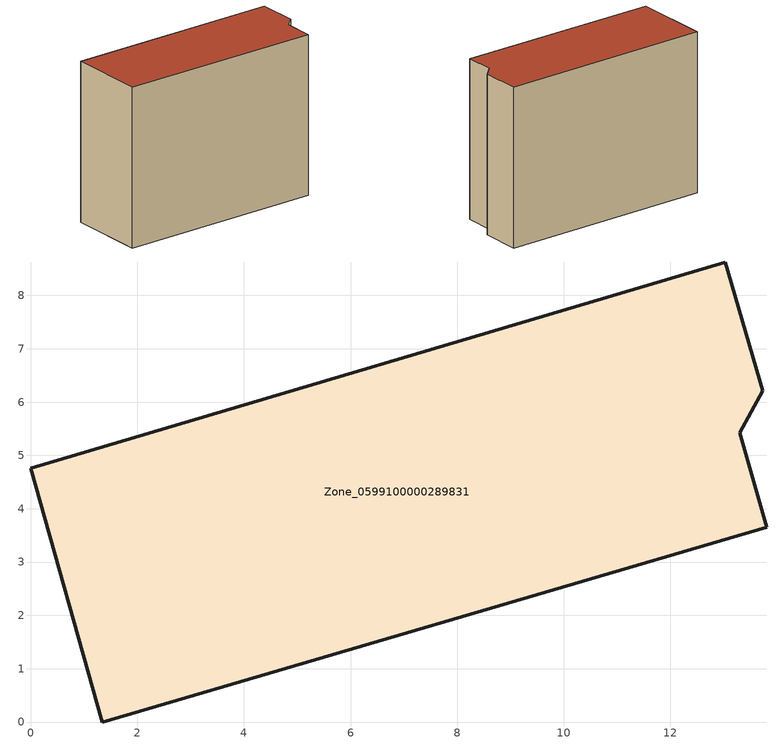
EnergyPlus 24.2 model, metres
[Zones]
Zone_0599100000289831
 floor ground (C_G): 0,4.76 13.03,8.63 13.73,6.21 13.3,5.43 13.81,3.65 1.34,0 z0
 wall outside (C_F): 1.34,0 13.81,3.65 13.3,5.43 13.73,6.21 13.03,8.63 0,4.76 1.34,0 z0:10.14
 roof outside (C_R): 13.03,8.63 0,4.76 1.34,0 13.81,3.65 13.3,5.43 13.73,6.21 z10.14
[BUILDING]
Pand.0599100000289831: North Axis=0; Terrain=City; Loads Convergence Tolerance Value=0.04; Temperature Convergence Tolerance Value=0.4; Solar Distribution=FullExterior; Maximum Number of Warmup Days=25; Minimum Number of Warmup Days=1
[Site:Location]
Rotterdam.The.Hague.AP_ZH_NLD Design_Conditions: Latitude=51.96; Longitude=4.45; Time Zone=1; Elevation=-4.5
[SITE:GROUNDTEMPERATURE:BUILDINGSURFACE]
18, 18, 18, 18, 18, 18, 18, 18, 18, 18, 18, 18
[MATERIAL] Thermal Absorptance=0.9; Solar Absorptance=0.7; Visible Absorptance=0.7
Name | Roughness | Thickness | Conductivity | Density | Specific Heat
G.TI.1946 | MediumSmooth | 0.15 | 1 | 540 | 1210
F.TI.1946 | Rough | 0.3 | 0.857143 | 1920 | 840
R.TI.1946 | MediumRough | 0.2 | 0.1 | 1500 | 1000
[CONSTRUCTION]
C_G: G.TI.1946
C_F: F.TI.1946
C_R: R.TI.1946
[ZONE]
Zone_0599100000289831: Type=1; Multiplier=1; Ceiling Height=Autocalculate; Volume=Autocalculate; Floor Area=autocalculate; Part of Total Floor Area=Yes
[ZONEINFILTRATION:DESIGNFLOWRATE]
Infil_Zone_0599100000289831: Zone or ZoneList or Space or SpaceList=Zone_0599100000289831; Schedule=AlwaysOn; Design Flow Rate Calculation Method=Flow/Area; Flow Rate per Floor Area=0.003; Constant Term Coefficient=1; Temperature Term Coefficient=0; Velocity Term Coefficient=0; Velocity Squared Term Coefficient=0
[HVACTEMPLATE:ZONE:IDEALLOADSAIRSYSTEM]
Zone_0599100000289831: Maximum Heating Supply Air Temperature=50; Minimum Cooling Supply Air Temperature=13; Maximum Heating Supply Air Humidity Ratio=0.0156; Minimum Cooling Supply Air Humidity Ratio=0.0077; Heating Limit=NoLimit; Cooling Limit=NoLimit; Dehumidification Control Type=ConstantSensibleHeatRatio; Cooling Sensible Heat Ratio=0.7; Dehumidification Setpoint=60; Humidification Control Type=None; Humidification Setpoint=30; Outdoor Air Method=None; Outdoor Air Flow Rate per Person=0.00944; Outdoor Air Flow Rate per Zone Floor Area=0; Outdoor Air Flow Rate per Zone=0; Demand Controlled Ventilation Type=None; Outdoor Air Economizer Type=NoEconomizer; Heat Recovery Type=None; Sensible Heat Recovery Effectiveness=0.7; Latent Heat Recovery Effectiveness=0.65
[ZONECONTROL:THERMOSTAT]
ThermostatControl_Zone_0599100000289831: Zone or ZoneList=Zone_0599100000289831; Control Type Schedule=DualSetpointControlType; Control 1=Thermostat_Zone_0599100000289831; Temperature Difference Between Cutout And Setpoint=0
[THERMOSTATSETPOINT:DUALSETPOINT]
Thermostat_Zone_0599100000289831: Heating Setpoint Temperature Schedule=HeatingSetpoint_Zone_0599100000289831; Cooling Setpoint Temperature Schedule=CoolingSetpoint_Zone_0599100000289831
[SCHEDULE:COMPACT]
HeatingSetpoint_Zone_0599100000289831: Through: 12/31, For: AllDays, Until: 24:00, 21
CoolingSetpoint_Zone_0599100000289831: Through: 12/31, For: AllDays, Until: 24:00, 24
DualSetpointControlType: Through: 12/31, For: AllDays, Until: 24:00, 4
AlwaysOn: Through: 12/31, For: AllDays, Until: 24:00, 1
